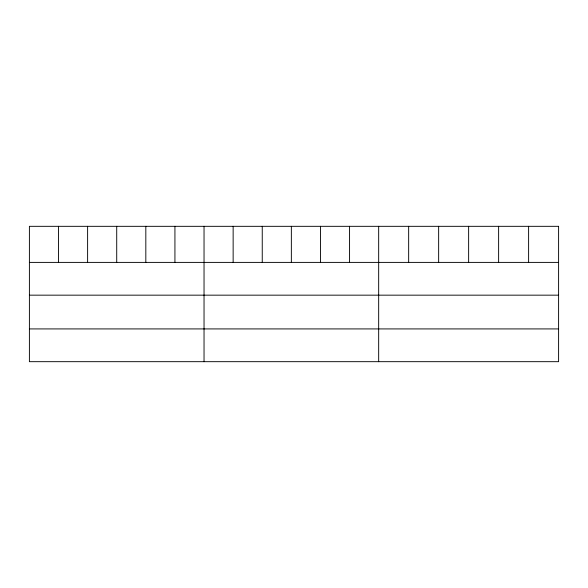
<?xml version="1.0" encoding="UTF-8"?>
<svg xmlns="http://www.w3.org/2000/svg" width="588" height="588" viewBox="0 0 588 588"><rect width="100%" height="100%" fill="white"/><g stroke="black" fill="none" stroke-linecap="round" stroke-linejoin="round"><path stroke-width="0.88" d="M29.4 262.395L558.6 262.395M29.4 295.161L558.6 295.161M29.4 328.92L558.6 328.92M528.612 226.321L528.612 262.395M498.624 226.321L498.624 262.395M468.636 226.321L468.636 262.395M438.648 226.321L438.648 262.395M408.66 226.321L408.66 262.395M378.672 226.321L378.672 361.679M349.566 226.321L349.566 262.395M320.46 226.321L320.46 262.395M291.354 226.321L291.354 262.395M262.248 226.321L262.248 262.395M233.142 226.321L233.142 262.395M204.036 226.321L204.036 361.679M174.93 226.321L174.93 262.395M145.824 226.321L145.824 262.395M116.718 226.321L116.718 262.395M87.612 226.321L87.612 262.395M58.506 226.321L58.506 262.395M558.6 226.321L29.4 226.321L29.4 361.679L558.6 361.679L558.6 226.321"/></g></svg>
